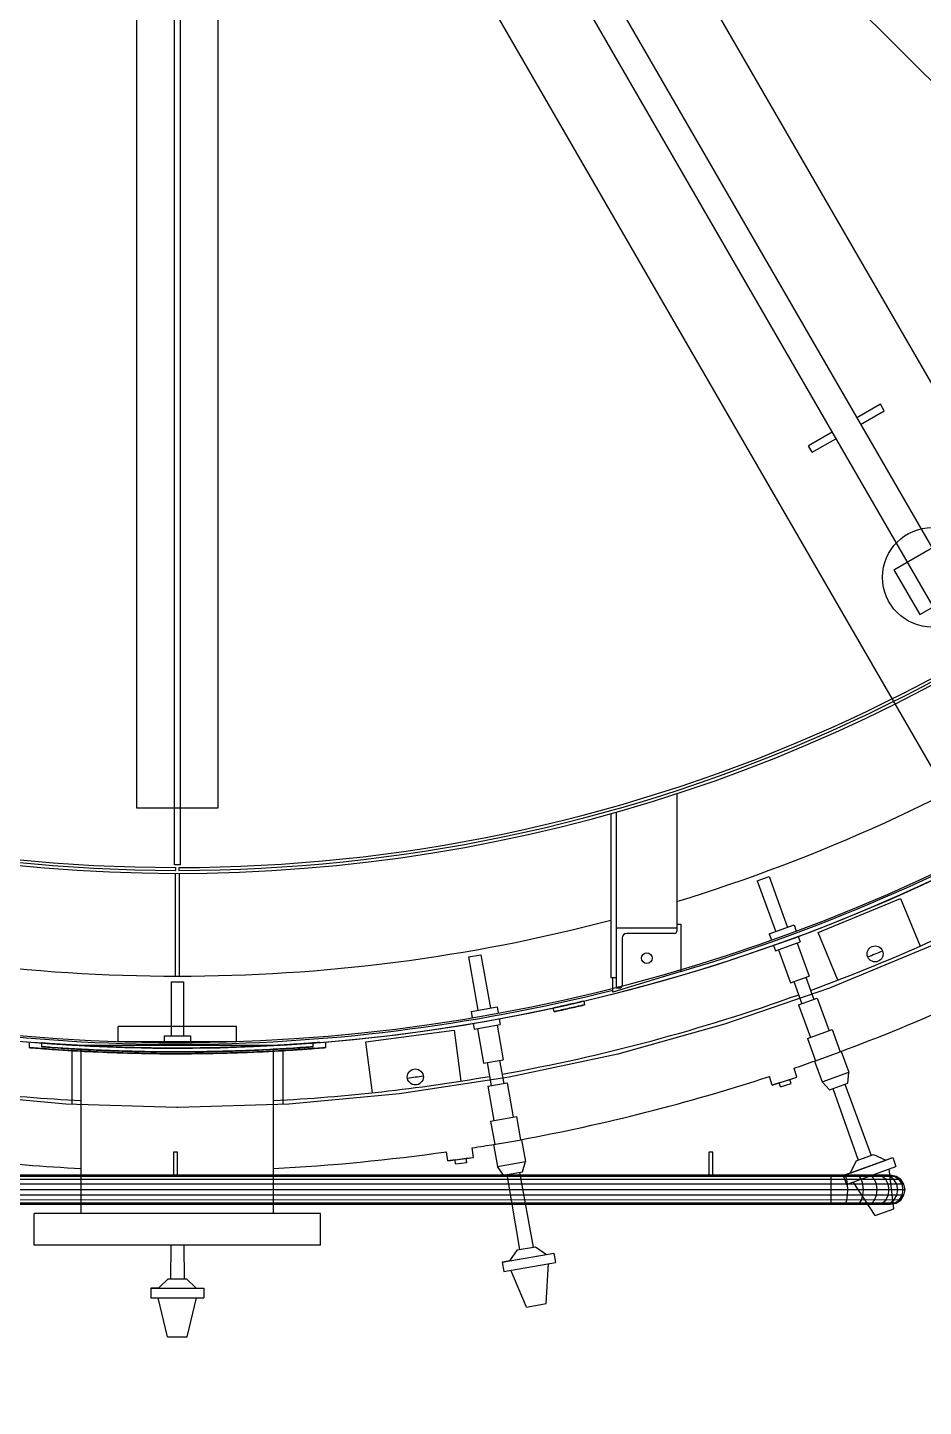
# Model space of a CAD drawing. Header units: metres. Extents: x 0 to 63075, y 0 to 44550.
# Drawn here: x 58333.6 to 58560.5, y 38477.8 to 38827.2 of the extents above; entities that cross this region are included whole.
import ezdxf

# ---------------------------------------------------------------- set-up
doc = ezdxf.new("R2010")
doc.units = ezdxf.units.M
doc.header["$LTSCALE"] = 75
for name, color, linetype in [('GSB', 7, 'Continuous'), ('ML6', 1, 'Continuous'), ('SDM', 7, 'Continuous'), ('SL1', 8, 'Continuous')]:
    doc.layers.add(name, color=color, linetype=linetype)
doc.styles.add('ROMANS', font='ROMANS.SHX')
doc.dimstyles.new('75___1-75', dxfattribs={"dimscale": 75, "dimtxt": 2.5, "dimasz": 2, "dimexe": 1.5, "dimexo": 1, "dimgap": 0.5, "dimtad": 1, "dimdec": 0, "dimzin": 12, "dimtxsty": 'ROMANS', "dimcen": 0, "dimclrd": 256, "dimclre": 256, "dimclrt": 3, "dimazin": 3, "dimtfac": 1, "dimtdec": 0, "dimtmove": 0, "dimatfit": 0, "dimfxl": 1, "dimlwd": -1, "dimlwe": -1, "dimarcsym": 0})

# ---------------------------------------------------------------- blocks, each defined once
blk = doc.blocks.new('A$C6bae614f')
at = {"layer": 'SL1'}
for p, q in [((404656.9, 32769.9), (403028.4, 34398.5)), ((403041, 34405.6), (404386.1, 32075.6)), ((402999.1, 34381.4), (404344.3, 32051.4)), ((402801.8, 32058.1), (402801.8, 34361.2)), ((402865.3, 31962.8), (402865.3, 34353.3)), ((402874.9, 34353.3), (402874.8, 31962.8)), ((402938.4, 34361.2), (402938.3, 32058.1)), ((403241.2, 34334.2), (404503.3, 32148.2)), ((402960.8, 34172.3), (404222.8, 31986.3)), ((404055.6, 32739.7), (404015.9, 32716.8)), ((404062, 32728.7), (404055.6, 32739.7)), ((404022.3, 32705.8), (404062, 32728.7)), ((403974.1, 32692.6), (403934.4, 32669.7)), ((403940.7, 32658.7), (403934.4, 32669.7)), ((403940.7, 32658.7), (403980.4, 32681.6)), ((404078.3, 32460.5), (404164.9, 32510.5)), ((404078.3, 32460.5), (404121.9, 32384.8)), ((404121.9, 32384.8), (404208.5, 32434.8)), ((403712.1, 32082.7), (403712.1, 31850.6)), ((402938.3, 32058.1), (402801.8, 32058.1)), ((403601, 32048.9), (403601, 31772.3)), ((403610.5, 31754.7), (403610.5, 32051.6)), ((402874.8, 31962.8), (402865.3, 31962.8)), ((402866.8, 31774.8), (402866.8, 31948.3)), ((402867.6, 31953.3), (402867.6, 31958.1)), ((402872.4, 31958.1), (402872.4, 31953.3)), ((402873.2, 31948.3), (402873.2, 31774.8)), ((403847.8, 31935.6), (403867.8, 31942.9)), ((403847.8, 31935.6), (403879, 31849.8)), ((403867.8, 31942.9), (403899, 31857.1)), ((403950.7, 31848.3), (404089.2, 31905.7)), ((404089.2, 31905.7), (404122.5, 31825.4)), ((403610.5, 31856.4), (403712.1, 31856.3)), ((403712.1, 31862.7), (403719.1, 31862.7)), ((403719.1, 31862.7), (403719.1, 31782.7)), ((403868.1, 31845.9), (403909.9, 31861.1)), ((403909.9, 31861.1), (403913.7, 31850.8)), ((403620, 31839), (403620, 31758.6)), ((403708.3, 31846.8), (403627.9, 31846.8)), ((403868.1, 31845.9), (403871.9, 31835.6)), ((403878.6, 31817.2), (403920.4, 31832.4)), ((403915.2, 31830.5), (403935.4, 31775)), ((403916.9, 31841.9), (403920.4, 31832.4)), ((403983.9, 31768), (403950.7, 31848.3)), ((403361, 31807.1), (403382, 31810.8)), ((403361, 31807.1), (403376.9, 31717.2)), ((403382, 31810.8), (403397.9, 31720.9)), ((403875.1, 31826.7), (403878.6, 31817.2)), ((403883.8, 31819.1), (403904, 31763.6)), ((404142.8, 31826.3), (403969.9, 31754.7)), ((402859.3, 31765.1), (402880.6, 31765.1)), ((402859.3, 31765.1), (402859.3, 31673.8)), ((402880.6, 31765.1), (402880.6, 31673.8)), ((403601, 31772.3), (403610.5, 31772.3)), ((403719.1, 31782.7), (403604.1, 31747.7)), ((403604.1, 31747.7), (403604.1, 31772.3)), ((403904, 31763.6), (403935.4, 31775)), ((403909.7, 31765.6), (403923.2, 31728.3)), ((403929.6, 31772.9), (403943.3, 31735.6)), ((403616.2, 31754.7), (403610.5, 31754.7)), ((403969.9, 31754.7), (403792.9, 31693.6)), ((403917.5, 31726.3), (403948.9, 31737.7)), ((403948.9, 31737.7), (403969, 31682.6)), ((403365.4, 31715.2), (403409.3, 31722.9)), ((403365.4, 31715.2), (403367.3, 31704.4)), ((403409.3, 31722.9), (403411.2, 31712.2)), ((403505.4, 31714.9), (403504, 31721)), ((403555.2, 31732.6), (403556.6, 31726.4)), ((403917.5, 31726.3), (403937.6, 31671.2)), ((403369, 31695.1), (403370.7, 31685.2)), ((403370.7, 31685.2), (403414.6, 31692.9)), ((403409.1, 31691.9), (403419.4, 31633.7)), ((403412.8, 31702.8), (403414.6, 31692.9)), ((403792.9, 31693.6), (403612.6, 31643.3)), ((402770, 31664.6), (402770, 31690)), ((402970, 31690), (402770, 31690)), ((402847.7, 31673.8), (402892.2, 31673.8)), ((402847.7, 31673.8), (402847.7, 31662.9)), ((402892.2, 31673.8), (402892.2, 31662.9)), ((402970, 31664.6), (402970, 31690)), ((403187.8, 31664.2), (403336.6, 31683.8)), ((403336.6, 31683.8), (403347.9, 31597.6)), ((403376.2, 31686.1), (403386.5, 31627.9)), ((403932.6, 31669.4), (403974, 31684.5)), ((403932.6, 31669.4), (403946.3, 31631.8)), ((403974, 31684.5), (403987.7, 31646.9)), ((402620, 31663.8), (402620, 31654.2)), ((402641.1, 31662.1), (402641.1, 31655.7)), ((402692.2, 31658.6), (402692.2, 31658.6)), ((402692.2, 31649.1), (402692.2, 31558.7)), ((403032, 31657.7), (402708, 31657.7)), ((402708, 31657.7), (402708, 31657.7)), ((402708, 31374.3), (402708, 31651.3)), ((402770, 31664.6), (402970, 31664.6)), ((403032, 31657.7), (403032, 31657.7)), ((403032, 31374.3), (403032, 31651.3)), ((403047.8, 31658.6), (403047.8, 31658.6)), ((403047.8, 31649.1), (403047.8, 31558.6)), ((403098.7, 31662), (403098.7, 31655.7)), ((403098.8, 31662), (403098.8, 31662)), ((403120, 31663.7), (403120, 31654.2)), ((403199.2, 31578), (403187.8, 31664.2)), ((403944.5, 31631.2), (403989.4, 31647.5)), ((403989.4, 31647.5), (404002.1, 31612.5)), ((403386.5, 31627.9), (403419.4, 31633.7)), ((403392.5, 31629), (403399.3, 31589.9)), ((403413.4, 31632.7), (403420.3, 31593.6)), ((403612.6, 31643.3), (403429.6, 31604.1)), ((403944.5, 31631.2), (403957.2, 31596.2)), ((403429.6, 31604.1), (403244.5, 31575.9)), ((403873.1, 31590.8), (403868.3, 31605.5)), ((403873.1, 31590.8), (403914.7, 31604.1)), ((403884.8, 31594.5), (403903, 31600.4)), ((403903, 31600.4), (403914.7, 31604.1)), ((403905, 31593.7), (403903, 31600.4)), ((403914.7, 31604.1), (403909.9, 31619.4)), ((403957.2, 31596.2), (404002.1, 31612.5)), ((404000.7, 31594.3), (404002.1, 31612.5)), ((402681.9, 31559), (402495.4, 31575.9)), ((403244.5, 31575.9), (403058.1, 31559)), ((403393.4, 31588.9), (403426.3, 31594.7)), ((403393.4, 31588.9), (403403.5, 31531.1)), ((403426.3, 31594.7), (403436.4, 31536.9)), ((403884.8, 31594.5), (403873.1, 31590.8)), ((403887, 31587.9), (403884.8, 31594.5)), ((403887, 31587.9), (403905, 31593.7)), ((403970, 31583.1), (403957.2, 31596.2)), ((403970, 31583.1), (404000.7, 31594.3)), ((403975.3, 31585.1), (404018.3, 31464.3)), ((403995.4, 31592.4), (404040.1, 31472.3)), ((402869, 31553.3), (402681.9, 31559)), ((402871, 31553.3), (402869, 31553.3)), ((403058.1, 31559), (402871, 31553.3)), ((403398.3, 31530.2), (403441.7, 31537.9)), ((403398.3, 31530.2), (403405.2, 31490.8)), ((403441.7, 31537.9), (403448.6, 31498.5)), ((403369.4, 31469), (403367.2, 31484.9)), ((403403.4, 31490.5), (403450.4, 31498.8)), ((403403.4, 31490.5), (403409.9, 31453.8)), ((403450.4, 31498.8), (403456.9, 31462.1)), ((402863.6, 31477.8), (402863.6, 31438.7)), ((402870, 31477.8), (402863.6, 31477.8)), ((402870, 31438.7), (402870, 31477.8)), ((403326.1, 31463.1), (403323.9, 31478.4)), ((403326.1, 31463.1), (403369.4, 31469)), ((403338.3, 31464.8), (403326.1, 31463.1)), ((403338.3, 31464.8), (403357.1, 31467.4)), ((403339.3, 31457.9), (403338.3, 31464.8)), ((403339.3, 31457.9), (403358, 31460.4)), ((403357.1, 31467.4), (403369.4, 31469)), ((403358, 31460.4), (403357.1, 31467.4)), ((403409.9, 31453.8), (403456.9, 31462.1)), ((403452.3, 31444.4), (403456.9, 31462.1)), ((403766.4, 31477.8), (403766.4, 31438.7)), ((403772.8, 31477.8), (403766.4, 31477.8)), ((403772.8, 31438.7), (403772.8, 31477.8)), ((403992.9, 31438.1), (404076.4, 31468.5)), ((404004.8, 31442.5), (404064.5, 31464.2)), ((404014.6, 31463), (404004.8, 31442.5)), ((404014.6, 31463), (404043.8, 31473.6)), ((404043.8, 31473.6), (404064.5, 31464.2)), ((404064.5, 31464.2), (404076.4, 31468.5)), ((404076.4, 31468.5), (404081.8, 31453.6)), ((404082.1, 31436.8), (401657.8, 31436.9)), ((404072.8, 31438.7), (401667.2, 31438.7)), ((403420.2, 31438.8), (403409.9, 31453.8)), ((403420.2, 31438.8), (403452.3, 31444.4)), ((403425.8, 31439.8), (403447.1, 31313.4)), ((403446.8, 31443.5), (403469.9, 31317.4)), ((403972.8, 31436.8), (403972.8, 31438.7)), ((403972.8, 31431.5), (403972.8, 31436.8)), ((404004.8, 31442.5), (403992.9, 31438.1)), ((403992.9, 31438.1), (403998.3, 31423.2)), ((403997.1, 31436.8), (403995, 31438.7)), ((403998.9, 31431.5), (403997.1, 31436.8)), ((403998.3, 31423.2), (404081.8, 31453.6)), ((404020.2, 31436.8), (404016.2, 31438.7)), ((404023.7, 31431.5), (404020.2, 31436.8)), ((404041, 31436.8), (404035.1, 31438.7)), ((404045.9, 31431.5), (404041, 31436.8)), ((404058.3, 31436.8), (404051, 31438.7)), ((404064.5, 31431.5), (404058.3, 31436.8)), ((404071.3, 31436.8), (404062.9, 31438.7)), ((404070.3, 31438.7), (404066.4, 31437.9)), ((404071.5, 31438.4), (404067.6, 31437.6)), ((404078.4, 31382.2), (404070.2, 31449.4)), ((404070.3, 31438.7), (404079.4, 31436.8)), ((404078.4, 31431.5), (404071.3, 31436.8)), ((404082.1, 31436.8), (404072.8, 31438.7)), ((404087.1, 31431.5), (404079.4, 31436.8)), ((404090, 31431.5), (404082.1, 31436.8)), ((404097.2, 31414.3), (401642.8, 31414.3)), ((404095.3, 31423.6), (401644.6, 31423.7)), ((404090, 31431.5), (401649.9, 31431.6)), ((403972.8, 31389.9), (403972.8, 31431.5)), ((404000.1, 31423.6), (403998.9, 31431.5)), ((404000.5, 31414.3), (404000.1, 31423.6)), ((404000.1, 31404.9), (404000.5, 31414.3)), ((404046.8, 31370.7), (404009.9, 31427.5)), ((404026, 31423.6), (404023.7, 31431.5)), ((404026.8, 31414.3), (404026, 31423.6)), ((404026, 31404.9), (404026.8, 31414.3)), ((404049.2, 31423.6), (404045.9, 31431.5)), ((404050.4, 31414.3), (404049.2, 31423.6)), ((404049.2, 31404.9), (404050.4, 31414.3)), ((404068.6, 31423.6), (404064.5, 31431.5)), ((404070.1, 31414.3), (404068.6, 31423.6)), ((404068.6, 31404.9), (404070.1, 31414.3)), ((404083.2, 31423.6), (404078.4, 31431.5)), ((404084.9, 31414.3), (404083.2, 31423.6)), ((404083.2, 31404.9), (404084.9, 31414.3)), ((404092.3, 31423.6), (404087.1, 31431.5)), ((404095.3, 31423.6), (404090, 31431.5)), ((404094.1, 31414.3), (404092.3, 31423.6)), ((404092.3, 31404.9), (404094.1, 31414.3)), ((404097.2, 31414.3), (404095.3, 31423.6)), ((404095.3, 31404.9), (404097.2, 31414.3)), ((404095.3, 31404.9), (401644.6, 31405)), ((404090, 31397), (401649.9, 31397.1)), ((404082.1, 31391.7), (401657.8, 31391.8)), ((401667.2, 31389.9), (404072.8, 31389.9)), ((403995, 31389.9), (403997.1, 31391.7)), ((403997.1, 31391.7), (403998.9, 31397)), ((403998.9, 31397), (404000.1, 31404.9)), ((404016.2, 31389.9), (404020.2, 31391.7)), ((404020.2, 31391.7), (404023.7, 31397)), ((404023.7, 31397), (404026, 31404.9)), ((404035.1, 31389.9), (404041, 31391.7)), ((404041, 31391.7), (404045.9, 31397)), ((404045.9, 31397), (404049.2, 31404.9)), ((404051, 31389.9), (404058.3, 31391.7)), ((404058.3, 31391.7), (404064.5, 31397)), ((404062.9, 31389.9), (404071.3, 31391.7)), ((404064.5, 31397), (404068.6, 31404.9)), ((404070.3, 31389.9), (404079.4, 31391.7)), ((404071.3, 31391.7), (404078.4, 31397)), ((404072.8, 31389.9), (404082.1, 31391.7)), ((404078.4, 31397), (404083.2, 31404.9)), ((404079.4, 31391.7), (404087.1, 31397)), ((404082.1, 31391.7), (404090, 31397)), ((404087.1, 31397), (404092.3, 31404.9)), ((404090, 31397), (404095.3, 31404.9)), ((403111.5, 31374.3), (402628.5, 31374.3)), ((402628.5, 31320.9), (402628.5, 31374.3)), ((403111.5, 31320.9), (403111.5, 31374.3)), ((404046.8, 31370.7), (404078.4, 31382.2)), ((403111.5, 31320.9), (402628.5, 31320.9)), ((402858.8, 31320.9), (402858.4, 31263.9)), ((402881.1, 31320.9), (402881.5, 31263.9)), ((403417.5, 31292), (403505.1, 31307.4)), ((403443.2, 31312.7), (403430, 31294.2)), ((403430, 31294.2), (403492.6, 31305.3)), ((403443.2, 31312.7), (403473.8, 31318.1)), ((403473.8, 31318.1), (403492.6, 31305.3)), ((403492.6, 31305.3), (403505.1, 31307.4)), ((403505.1, 31307.4), (403507.8, 31291.8)), ((403430, 31294.2), (403417.5, 31292)), ((403417.5, 31292), (403420.3, 31276.4)), ((403420.3, 31276.4), (403507.8, 31291.8)), ((403458.9, 31216.3), (403432.5, 31278.5)), ((403492, 31222.1), (403495.6, 31289.7)), ((402854.4, 31263.9), (402838.2, 31248)), ((402854.4, 31263.9), (402885.5, 31263.9)), ((402885.5, 31263.9), (402901.7, 31248)), ((402825.5, 31248), (402914.4, 31248)), ((402838.2, 31248), (402825.5, 31248)), ((402825.5, 31248), (402825.5, 31232.2)), ((402825.5, 31232.2), (402914.4, 31232.2)), ((402853.2, 31166.2), (402837.9, 31232.2)), ((402838.2, 31248), (402901.7, 31248)), ((402886.8, 31166.2), (402902, 31232.2)), ((402901.7, 31248), (402914.4, 31248)), ((402914.4, 31248), (402914.4, 31232.2)), ((403458.9, 31216.3), (403492, 31222.1)), ((402853.2, 31166.2), (402886.8, 31166.2))]:
    blk.add_line(p, q, dxfattribs=at)
for centre, radius in [((404143.3, 32447.8), 84.1), ((403661.6, 31805.2), 9), ((404046.7, 31812.3), 13.5), ((403271.3, 31604.6), 13.5)]:
    blk.add_circle(centre, radius, dxfattribs=at)
for centre, radius, start, end in [((402870.1, 34653.3), 3000, 163.8139, 17.1637), ((402870.1, 34653.3), 2990.5, 163.7611, 17.2199), ((402870.1, 34653.3), 2705, 166.2755, 316.7875), ((402870.1, 34653.3), 3000, 176.0693, 316.0879), ((402870.1, 34653.3), 2700, 180.0486, 269.9476), ((402870.1, 34653.3), 2695.2, 180.0487, 269.9475), ((402870.1, 34653.3), 2695.2, 270.0487, 316.7831), ((402870.1, 34653.3), 2700, 270.0486, 316.7853), ((402870.1, 34653.3), 2878.5, 287.0088, 316.8605), ((402870.1, 34653.3), 2993.5, 286.4773, 316.0838), ((402870.1, 34653.3), 3092.8, 290.1952, 298.5864), ((402870.1, 34653.3), 2878.5, 255.287, 284.7092), ((403627.9, 31839), 7.87, 89.9981, 179.9981), ((403708.3, 31850.6), 3.81, 269.9981, 359.9981), ((402870.1, 34653.3), 3207.1, 290.3916, 298.1351), ((402870.1, 34653.3), 3075, 292.2466, 292.7497), ((402870.1, 34653.3), 2993.5, 255.7946, 284.1948), ((402870.1, 34653.3), 3092.8, 280.1952, 289.801), ((403616.2, 31758.6), 3.81, 269.9981, 359.9981), ((402870.1, 34653.3), 3006.4, 282.1995, 283.2044), ((402837, 34254.9), 2609.7, 265.23, 265.3915), ((402839.9, 34258), 2603.5, 265.6208, 265.7699), ((402839.8, 34255.1), 2607, 265.63, 265.7779), ((402868.6, 34674.8), 3027.9, 273.093, 274.2259), ((402868.3, 34676.6), 3032.8, 273.392, 274.6151), ((402870.1, 34653.3), 3207.1, 288.918, 289.6047), ((402870.1, 34653.3), 3092.8, 260.1952, 266.9957), ((402870.1, 34653.3), 3092.8, 273.0006, 279.801), ((402870.1, 34653.3), 3075, 277.2466, 277.7497), ((402870.1, 34653.3), 3207.1, 280.3916, 288.1351), ((402870.1, 34653.3), 3207.1, 260.3916, 267.1028), ((402870.1, 34653.3), 3207.1, 278.918, 279.6047), ((402870.1, 34653.3), 3207.1, 272.8935, 278.1351)]:
    blk.add_arc(centre, radius, start, end, dxfattribs=at)
for points, knots in [([(403555.2, 31732.6), (403550.6, 31731.5), (403545.9, 31730.4), (403541.2, 31729.4), (403537.3, 31728.5), (403533.4, 31727.6), (403529.6, 31726.7), (403521.2, 31724.8), (403512.4, 31722.9), (403503.8, 31721)], [0, 0, 0, 0, 0.270265, 0.270265, 0.270265, 0.498349, 0.498349, 0.498349, 1, 1, 1, 1]), ([(403503.9, 31721), (403508.6, 31722), (403513.3, 31723.1), (403518, 31724.1), (403521.9, 31725), (403525.8, 31725.8), (403529.6, 31726.7), (403538, 31728.6), (403546.8, 31730.6), (403555.4, 31732.6)], [0, 0, 0, 0, 0.270258, 0.270258, 0.270258, 0.498365, 0.498365, 0.498365, 1, 1, 1, 1]), ([(403556.6, 31726.4), (403552, 31725.3), (403547.3, 31724.2), (403542.7, 31723.2), (403538.7, 31722.3), (403534.8, 31721.4), (403531, 31720.5), (403522.6, 31718.6), (403513.8, 31716.7), (403505.2, 31714.8)], [0, 0, 0, 0, 0.270269, 0.270269, 0.270269, 0.498349, 0.498349, 0.498349, 1, 1, 1, 1]), ([(403505.4, 31714.8), (403510, 31715.9), (403514.7, 31716.9), (403519.4, 31717.9), (403523.3, 31718.8), (403527.2, 31719.6), (403531, 31720.5), (403539.5, 31722.4), (403548.2, 31724.4), (403556.8, 31726.4)], [0, 0, 0, 0, 0.270258, 0.270258, 0.270258, 0.498365, 0.498365, 0.498365, 1, 1, 1, 1]), ([(402620, 31654.2), (402619.6, 31654.3), (402626.2, 31653.7), (402639, 31652.7), (402645.4, 31652.2), (402653.3, 31651.6), (402662.5, 31651), (402671.7, 31650.3), (402682.1, 31649.7), (402693.2, 31649), (402709.8, 31648), (402729.7, 31647), (402751.7, 31646.1), (402766.3, 31645.6), (402781.9, 31645.1), (402797.8, 31644.7), (402813.7, 31644.3), (402830, 31644), (402846.1, 31643.9), (402854.1, 31643.8), (402862.1, 31643.8), (402870, 31643.8), (402901.5, 31643.8), (402934.9, 31644.3), (402965.7, 31645.3), (402981.1, 31645.8), (402995.8, 31646.4), (403009.5, 31647), (403023.1, 31647.7), (403035.7, 31648.3), (403046.8, 31649), (403063.5, 31650), (403078.5, 31651), (403090.3, 31651.9), (403098.1, 31652.5), (403104.6, 31653), (403109.4, 31653.3), (403114.1, 31653.7), (403117.3, 31654), (403118.8, 31654.1), (403119.6, 31654.2), (403120, 31654.2), (403120, 31654.2)], [-1507.492278, -1507.492278, -1507.492278, -1507.492278, -1413.273934, -1413.273934, -1413.273934, -1366.164762, -1366.164762, -1366.164762, -1319.055591, -1319.055591, -1319.055591, -1248.391947, -1248.391947, -1248.391947, -1201.282852, -1201.282852, -1201.282852, -1154.173756, -1154.173756, -1154.173756, -1130.619208, -1130.619208, -1130.619208, -1036.401017, -1036.401017, -1036.401017, -989.291921, -989.291921, -989.291921, -942.182826, -942.182826, -942.182826, -871.519068, -871.519068, -871.519068, -824.409896, -824.409896, -824.409896, -777.300725, -777.300725, -777.300725, -753.760387, -753.760387, -753.760387, -753.760387]), ([(403120, 31654.2), (403120.3, 31654.2), (403113.8, 31653.7), (403101, 31652.7), (403094.6, 31652.2), (403086.6, 31651.6), (403077.5, 31651), (403068.3, 31650.3), (403057.8, 31649.7), (403046.8, 31649), (403030.2, 31648), (403010.2, 31647), (402988.2, 31646.1), (402973.6, 31645.5), (402958.1, 31645), (402942.2, 31644.7), (402926.2, 31644.3), (402909.9, 31644), (402893.9, 31643.9), (402885.8, 31643.8), (402877.8, 31643.8), (402870, 31643.8), (402838.5, 31643.8), (402805.1, 31644.3), (402774.3, 31645.3), (402758.9, 31645.8), (402744.1, 31646.4), (402730.5, 31647), (402716.8, 31647.7), (402704.3, 31648.4), (402693.2, 31649), (402676.5, 31650), (402661.5, 31651), (402649.7, 31651.9), (402641.8, 31652.5), (402635.4, 31653), (402630.6, 31653.4), (402625.8, 31653.7), (402622.7, 31654), (402621.1, 31654.1), (402620.3, 31654.2), (402620, 31654.2), (402620, 31654.2)], [753.73189, 753.73189, 753.73189, 753.73189, 847.964482, 847.964482, 847.964482, 895.073654, 895.073654, 895.073654, 942.182826, 942.182826, 942.182826, 1012.846469, 1012.846469, 1012.846469, 1059.955565, 1059.955565, 1059.955565, 1107.06466, 1107.06466, 1107.06466, 1130.619208, 1130.619208, 1130.619208, 1224.837399, 1224.837399, 1224.837399, 1271.946495, 1271.946495, 1271.946495, 1319.055591, 1319.055591, 1319.055591, 1389.719348, 1389.719348, 1389.719348, 1436.82852, 1436.82852, 1436.82852, 1483.937692, 1483.937692, 1483.937692, 1507.492278, 1507.492278, 1507.492278, 1507.492278]), ([(402629.7, 31663), (402632.3, 31662.7), (402635.4, 31662.5), (402639, 31662.2), (402645.4, 31661.7), (402653.3, 31661.1), (402662.5, 31660.5), (402671.4, 31659.9), (402681.5, 31659.2), (402692.2, 31658.6)], [-1439.574972, -1439.574972, -1439.574972, -1439.574972, -1413.278381, -1413.278381, -1413.278381, -1366.169061, -1366.169061, -1366.169061, -1320.480016, -1320.480016, -1320.480016, -1320.480016]), ([(402641.1, 31655.7), (402640.8, 31655.7), (402646.8, 31655.2), (402658.5, 31654.4), (402664.4, 31654), (402671.6, 31653.5), (402680, 31653), (402688.5, 31652.4), (402698, 31651.9), (402708.1, 31651.3), (402723.3, 31650.5), (402741.6, 31649.6), (402761.7, 31648.9), (402775.1, 31648.4), (402789.3, 31648), (402803.9, 31647.7), (402818.4, 31647.4), (402833.4, 31647.1), (402848.1, 31647), (402855.4, 31647), (402862.7, 31647), (402869.9, 31646.9), (402898.7, 31646.9), (402929.3, 31647.4), (402957.5, 31648.2), (402971.6, 31648.6), (402985.1, 31649.1), (402997.6, 31649.7), (403010.1, 31650.2), (403021.5, 31650.8), (403031.7, 31651.3), (403047, 31652.1), (403060.7, 31653), (403071.5, 31653.7), (403078.7, 31654.2), (403084.6, 31654.6), (403089, 31654.9), (403093.4, 31655.3), (403096.2, 31655.5), (403097.7, 31655.6), (403098.4, 31655.6), (403098.7, 31655.7), (403098.8, 31655.7)], [-1379.406657, -1379.406657, -1379.406657, -1379.406657, -1293.193688, -1293.193688, -1293.193688, -1250.087203, -1250.087203, -1250.087203, -1206.980718, -1206.980718, -1206.980718, -1142.321032, -1142.321032, -1142.321032, -1099.214576, -1099.214576, -1099.214576, -1056.108119, -1056.108119, -1056.108119, -1034.55489, -1034.55489, -1034.55489, -948.34207, -948.34207, -948.34207, -905.23566, -905.23566, -905.23566, -862.129249, -862.129249, -862.129249, -797.469529, -797.469529, -797.469529, -754.363049, -754.363049, -754.363049, -711.256569, -711.256569, -711.256569, -689.716344, -689.716344, -689.716344, -689.716344]), ([(403098.8, 31662), (403099, 31662.1), (403093, 31661.6), (403081.3, 31660.8), (403075.5, 31660.3), (403068.2, 31659.8), (403059.8, 31659.3), (403051.4, 31658.8), (403041.8, 31658.2), (403031.7, 31657.7), (403016.5, 31656.8), (402998.2, 31656), (402978.1, 31655.3), (402964.7, 31654.8), (402950.5, 31654.3), (402936, 31654), (402921.4, 31653.7), (402906.5, 31653.5), (402891.8, 31653.4), (402884.4, 31653.3), (402877.1, 31653.3), (402869.9, 31653.3), (402841.1, 31653.3), (402810.5, 31653.8), (402782.3, 31654.6), (402768.2, 31655), (402754.7, 31655.5), (402742.2, 31656), (402729.8, 31656.6), (402718.3, 31657.1), (402708.1, 31657.7), (402692.8, 31658.5), (402679.1, 31659.4), (402668.3, 31660.1), (402661.1, 31660.6), (402655.2, 31661), (402650.9, 31661.3), (402646.5, 31661.7), (402643.6, 31661.9), (402642.2, 31662), (402641.5, 31662), (402641.1, 31662.1), (402641.1, 31662.1)], [-689.71756, -689.71756, -689.71756, -689.71756, -603.491432, -603.491432, -603.491432, -560.384876, -560.384876, -560.384876, -517.278319, -517.278319, -517.278319, -452.61859, -452.61859, -452.61859, -409.512105, -409.512105, -409.512105, -366.405619, -366.405619, -366.405619, -344.852376, -344.852376, -344.852376, -258.63931, -258.63931, -258.63931, -215.532777, -215.532777, -215.532777, -172.426245, -172.426245, -172.426245, -107.766403, -107.766403, -107.766403, -64.659842, -64.659842, -64.659842, -21.553281, -21.553281, -21.553281, 0, 0, 0, 0]), ([(403098.8, 31655.7), (403099, 31655.7), (403093, 31655.2), (403081.3, 31654.4), (403075.5, 31654), (403068.2, 31653.5), (403059.8, 31652.9), (403051.4, 31652.4), (403041.8, 31651.9), (403031.7, 31651.3), (403016.5, 31650.5), (402998.2, 31649.6), (402978.1, 31648.9), (402964.7, 31648.4), (402950.5, 31648), (402936, 31647.7), (402921.4, 31647.4), (402906.5, 31647.1), (402891.8, 31647), (402884.4, 31647), (402877.1, 31647), (402869.9, 31646.9), (402841.1, 31646.9), (402810.5, 31647.4), (402782.3, 31648.2), (402768.2, 31648.6), (402754.7, 31649.1), (402742.2, 31649.7), (402729.8, 31650.2), (402718.3, 31650.8), (402708.1, 31651.3), (402692.8, 31652.1), (402679.1, 31653), (402668.3, 31653.7), (402661.1, 31654.2), (402655.2, 31654.6), (402650.9, 31655), (402646.5, 31655.3), (402643.6, 31655.5), (402642.2, 31655.6), (402641.5, 31655.7), (402641.1, 31655.7), (402641.1, 31655.7)], [689.690314, 689.690314, 689.690314, 689.690314, 775.916289, 775.916289, 775.916289, 819.022769, 819.022769, 819.022769, 862.129249, 862.129249, 862.129249, 926.788865, 926.788865, 926.788865, 969.895275, 969.895275, 969.895275, 1013.001685, 1013.001685, 1013.001685, 1034.55489, 1034.55489, 1034.55489, 1120.767804, 1120.767804, 1120.767804, 1163.874261, 1163.874261, 1163.874261, 1206.980718, 1206.980718, 1206.980718, 1271.640445, 1271.640445, 1271.640445, 1314.74693, 1314.74693, 1314.74693, 1357.853415, 1357.853415, 1357.853415, 1379.406657, 1379.406657, 1379.406657, 1379.406657]), ([(402647.9, 31661.6), (402650.6, 31661.3), (402654.2, 31661.1), (402658.5, 31660.8), (402664.4, 31660.4), (402671.6, 31659.9), (402680, 31659.3), (402688.4, 31658.8), (402697.9, 31658.2), (402708, 31657.7)], [-1325.337939, -1325.337939, -1325.337939, -1325.337939, -1293.195967, -1293.195967, -1293.195967, -1250.089406, -1250.089406, -1250.089406, -1207.200823, -1207.200823, -1207.200823, -1207.200823]), ([(403110, 31662.9), (403107.4, 31662.7), (403104.4, 31662.5), (403101, 31662.2), (403094.6, 31661.7), (403086.6, 31661.1), (403077.5, 31660.5), (403068.3, 31659.8), (403057.8, 31659.2), (403046.8, 31658.5), (403030.2, 31657.5), (403010.2, 31656.5), (402988.2, 31655.6), (402973.6, 31655.1), (402958.1, 31654.6), (402942.2, 31654.2), (402926.2, 31653.8), (402909.9, 31653.5), (402893.9, 31653.4), (402885.8, 31653.3), (402877.8, 31653.3), (402870, 31653.3), (402838.5, 31653.3), (402805.1, 31653.8), (402774.3, 31654.8), (402758.9, 31655.3), (402744.1, 31655.9), (402730.5, 31656.6), (402716.8, 31657.2), (402704.3, 31657.9), (402693.2, 31658.5), (402685.6, 31659), (402678.4, 31659.4), (402671.6, 31659.9)], [-685.003744, -685.003744, -685.003744, -685.003744, -659.52987, -659.52987, -659.52987, -612.42055, -612.42055, -612.42055, -565.311229, -565.311229, -565.311229, -494.647364, -494.647364, -494.647364, -447.538121, -447.538121, -447.538121, -400.428877, -400.428877, -400.428877, -376.874256, -376.874256, -376.874256, -282.655769, -282.655769, -282.655769, -235.546525, -235.546525, -235.546525, -188.437282, -188.437282, -188.437282, -156.350812, -156.350812, -156.350812, -156.350812]), ([(402813.6, 31644.3), (402809.7, 31644.4), (402805.8, 31644.5), (402801.9, 31644.6), (402791, 31644.8), (402780.5, 31645.1), (402770.8, 31645.4), (402761.1, 31645.8), (402752.1, 31646.1), (402744.2, 31646.4), (402732.4, 31646.9), (402721.7, 31647.5), (402713.3, 31647.9), (402707.7, 31648.2), (402703.1, 31648.4), (402699.7, 31648.6), (402696.3, 31648.8), (402694.1, 31649), (402693, 31649), (402692.4, 31649.1), (402692.2, 31649.1), (402692.2, 31649.1)], [-212.741591, -212.741591, -212.741591, -212.741591, -200.974898, -200.974898, -200.974898, -167.479091, -167.479091, -167.479091, -133.983284, -133.983284, -133.983284, -83.739552, -83.739552, -83.739552, -50.243731, -50.243731, -50.243731, -16.74791, -16.74791, -16.74791, 0, 0, 0, 0]), ([(402975.1, 31645.6), (402968.5, 31645.4), (402961.4, 31645.2), (402954.1, 31645), (402943.7, 31644.7), (402932.6, 31644.4), (402921.3, 31644.2), (402910, 31644.1), (402898.4, 31643.9), (402887, 31643.9), (402881.2, 31643.8), (402875.6, 31643.8), (402870, 31643.8), (402869.1, 31643.8), (402868.3, 31643.8), (402867.4, 31643.8)], [-375.391583, -375.391583, -375.391583, -375.391583, -351.70603, -351.70603, -351.70603, -318.210223, -318.210223, -318.210223, -284.714416, -284.714416, -284.714416, -267.966512, -267.966512, -267.966512, -265.4421, -265.4421, -265.4421, -265.4421]), ([(403091.8, 31661.5), (403089.1, 31661.3), (403085.6, 31661.1), (403081.3, 31660.8), (403075.5, 31660.3), (403068.2, 31659.8), (403059.8, 31659.3), (403051.5, 31658.8), (403042, 31658.2), (403032, 31657.7)], [744.462573, 744.462573, 744.462573, 744.462573, 775.917658, 775.917658, 775.917658, 819.024214, 819.024214, 819.024214, 861.756746, 861.756746, 861.756746, 861.756746]), ([(403091.8, 31655.1), (403089, 31654.9), (403085.6, 31654.7), (403081.3, 31654.4), (403075.5, 31654), (403068.2, 31653.5), (403059.8, 31652.9), (403051.5, 31652.4), (403042, 31651.9), (403032, 31651.3)], [-634.769989, -634.769989, -634.769989, -634.769989, -603.490368, -603.490368, -603.490368, -560.383888, -560.383888, -560.383888, -517.651432, -517.651432, -517.651432, -517.651432]), ([(403112.4, 31653.6), (403109.4, 31653.3), (403105.6, 31653), (403101, 31652.7), (403094.6, 31652.2), (403086.6, 31651.6), (403077.5, 31651), (403068.5, 31650.3), (403058.5, 31649.7), (403047.8, 31649.1)], [-693.730797, -693.730797, -693.730797, -693.730797, -659.527795, -659.527795, -659.527795, -612.418624, -612.418624, -612.418624, -566.729719, -566.729719, -566.729719, -566.729719]), ([(403091.8, 31661.5), (403094.6, 31661.7), (403096.6, 31661.9), (403097.7, 31662), (403098.2, 31662), (403098.6, 31662), (403098.7, 31662)], [-744.452593, -744.452593, -744.452593, -744.452593, -711.257823, -711.257823, -711.257823, -693.572536, -693.572536, -693.572536, -693.572536])]:
    blk.add_open_spline(points, degree=3, knots=knots, dxfattribs=at)
for points in [[(402620, 31654.2), (402619.8, 31654.2), (402622.2, 31654), (402627.3, 31653.6)], [(402641.1, 31655.7), (402641, 31655.7), (402643.2, 31655.5), (402647.8, 31655.2)]]:
    blk.add_open_spline(points, degree=3, dxfattribs=at)
blk = doc.blocks.new('zw$15D4')
at = {"layer": 'ML6', "xscale": 0.2502808837766805, "yscale": 0.2502808837766805, "zscale": 0.2502808837766805}
blk.add_blockref('A$C6bae614f', (-85544.74, -3177.34), dxfattribs=at)

msp = doc.modelspace()

# ---------------------------------------------------------------- block references
at = {"layer": 'GSB', "xscale": 0.6000000000000068, "yscale": 0.6000000000000068, "zscale": 0.6000000000000068}
msp.add_blockref('zw$15D4', (49200, 35721.63), dxfattribs=at)

# ---------------------------------------------------------------- leaders
at = {"layer": 'SDM'}
msp.add_leader([(52766.71, 37891.88), (59453.13, 42438.72), (62243.43, 42438.72)], dimstyle='75___1-75', override={"dimtad": 0}, dxfattribs=at)

doc.saveas('drawing.dxf')
